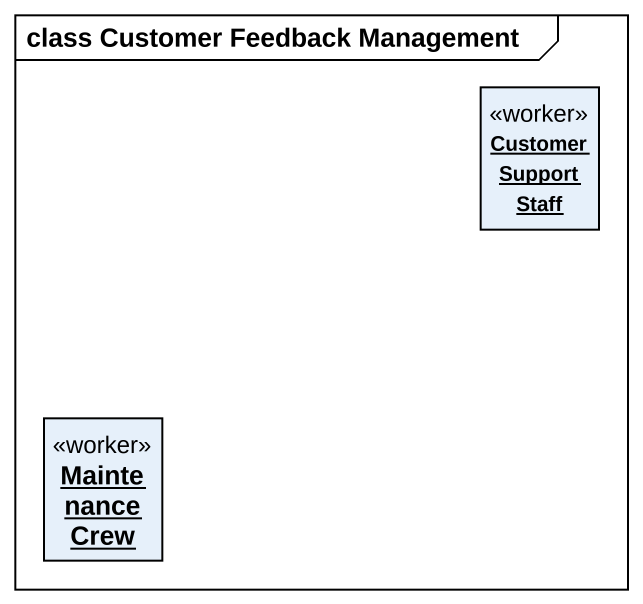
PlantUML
@startuml
mainframe class Customer Feedback Management
hide circle
hide empty members
object "Customer Support Staff" as Customer_Support_Staff <<worker>>
object "Maintenance Crew" as Maintenance_Crew <<worker>>
@enduml
